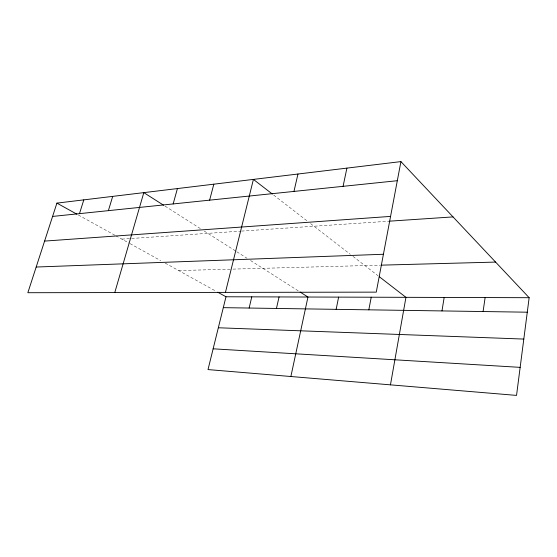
<?xml version="1.0" encoding="UTF-8"?>
<svg xmlns="http://www.w3.org/2000/svg" width="557" height="557" viewBox="0 0 557 557"><rect width="100%" height="100%" fill="white"/><g stroke="black" fill="none" stroke-linecap="round" stroke-linejoin="round"><path stroke-width="0.42" stroke-dasharray="2.79 2.09" d="M121.892 239.113L240.652 231.148M241.508 231.092L388.925 221.206M178.665 270.563L231.322 269.156M233.021 269.108L380.306 265.174M78.328 214.988L115.069 235.339M115.828 235.757L129.28 243.207M130.018 243.618L160.743 260.634M165.22 263.12L215.468 290.949M165.046 206.132L201.397 229.254M204.259 231.078L236.036 251.284M236.774 251.75L246.988 258.253M250.587 260.537L298.684 291.13M273.696 195.082L307.944 221.561M310.625 223.636L350.332 254.333M352.978 256.38L378.057 275.771"/><path stroke-width="0.84" d="M400.922 161.6L376.267 292.133L27.85 292.717L56.905 203.117L400.922 161.6L529.15 297.703L516.534 395.4L208.012 369.576L225.982 296.77L217.724 292.195M483.086 311.537L485.126 297.57M441.979 310.924L444.166 297.445M390.457 384.845L405.942 297.327L379.38 276.787M368.825 309.831L371.227 297.222M336.143 309.344L338.628 297.118M343.077 186.33L346.907 168.117M290.872 376.511L307.958 297.027L300.112 292.035M276.453 308.453L279.064 296.937M293.964 191.42L297.96 174.028M249.132 308.042L251.778 296.853M225.446 292.383L253.407 179.403L272.338 194.038M209.627 200.158L213.825 184.179M173.157 203.939L177.418 188.572M114.777 292.571L143.81 192.631L163.577 205.206M108.378 210.65L112.695 196.384M79.477 213.644L83.801 199.872M52.588 216.429L397.315 180.712M44.588 241.097L390.575 216.401M389.782 221.15L453.029 216.903M36.177 267.033L383.425 254.264M381.162 265.153L495.598 262.089M225.982 296.77L529.15 297.703M223.301 307.659L527.277 312.199M218.337 327.767L523.81 339.074M213.136 348.814L520.154 367.362M56.905 203.117L76.852 214.167"/></g></svg>
